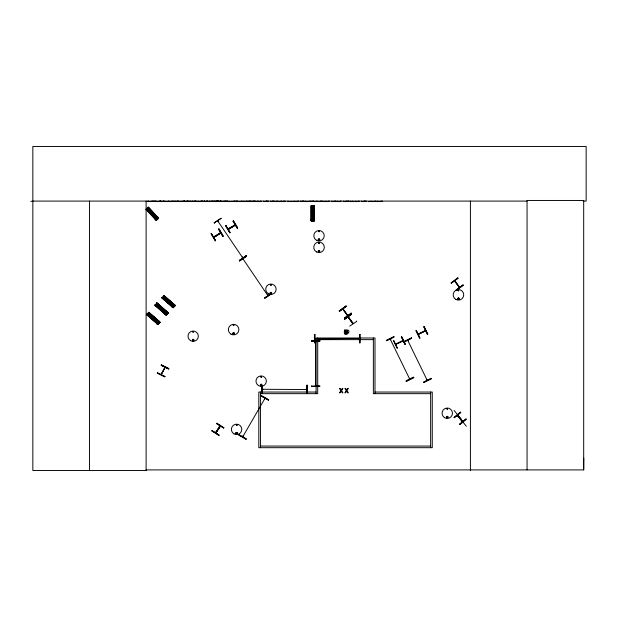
<?xml version="1.0" encoding="UTF-8"?>
<svg xmlns="http://www.w3.org/2000/svg" width="617" height="617" viewBox="0 0 617 617"><rect width="100%" height="100%" fill="white"/><g stroke="black" fill="none" stroke-linecap="round" stroke-linejoin="round"><path stroke-width="0.93" d="M408.338 340.707C406.881 340.129 408.855 341.432 408.014 340.052M407.744 340.353L427.149 380.234L427.149 379.393L427.589 380.188M583.266 201.088L586.15 201.088L586.15 146.46L32.84 146.46L32.84 470.54L146.198 470.54L146.121 469.907L583.69 469.907L583.775 458.192M167.199 313.806L166.544 313.621M395.605 344.124L395.728 344.386M418.064 334.136L419.136 334.036M242.466 436.736L242.928 435.934L242.766 436.882M315.842 341.124L315.85 342.049L315.549 341.124M315.557 385.818L315.549 384.892L315.842 385.818M193.723 340.237C192.72 338.193 192.489 341.656 193.607 340.337M233.18 325.151C233.974 326.794 234.198 324.018 233.257 325.066M233.365 325.275L233.797 325.09L233.619 325.491M233.072 333.357C234.892 335.633 233.804 331.784 233.365 333.072M270.493 284.784C271.287 286.427 271.511 283.643 270.57 284.699M260.945 376.786L261.384 376.655L261.053 376.979M260.667 385.016C262.48 383.288 260.806 387.183 260.76 384.615M318.58 231.282C319.336 233.064 319.668 229.871 318.603 231.406M318.58 242.99C320.231 241.648 318.519 244.694 318.827 242.635M319.282 243.059L318.788 243.059L319.228 242.882M457.991 290.514C459.187 289.126 458.686 291.872 458.053 290.615M458.238 290.453L458.632 290.692L458.392 290.298M457.883 298.744C459.75 296.978 458.123 300.888 458.099 298.397M446.708 417.123C448.204 415.241 447.541 419.151 446.793 416.992M213.567 237.152L214.138 236.473M214.022 236.442L214.238 236.805M220.662 232.971L213.868 237.391L220.616 233.01M235.409 225.112L228.251 229.154L228.043 228.73L228.737 228.421M346.122 333.45L347.841 332.247L346.638 330.527L344.918 331.73L346.122 333.45L346.422 331.753L346.338 332.224M346.422 331.753L346.638 330.527M457.66 415.033L457.976 415.943L457.752 415.148M462.118 421.164L462.411 420.817L462.881 421.511L457.667 415.11M315.889 341.872L315.842 341.209M315.503 385.062L315.889 385.64M173.701 306.356L173.763 305.909M395.682 344.085L402.916 340.468M425.568 330.473L424.889 331.229M425.738 330.812L418.311 334.337L425.576 330.889M343.168 309.587L343.507 309.341L342.79 309.14M347.163 315.056L347.533 314.871M347.533 315.588L347.494 314.894M352.4 322.861C352.885 324.797 353.533 322.182 352.299 322.946M218.187 221.642L217.986 220.786M243.067 257.752C242.535 256.155 241.879 258.238 243.021 257.605M242.928 258.862L243.63 259.294L242.867 258.693M267.462 295.103C269.058 295.396 266.513 294.371 267.925 295.705L242.913 258.762M242.512 436.566L243.129 436.25M264.408 398.659L264.654 398.975L265.094 398.243M215.541 432.602L219.984 425.738M457.367 415.272L462.503 421.827L457.421 415.372M192.782 331.745C194.409 330.658 192.72 333.496 192.882 331.56M236.805 425.159L236.404 424.851L236.689 425.221M236.982 425.136C235.355 426.224 237.044 423.385 236.874 425.321M318.796 231.275L319.274 231.406L318.804 231.46M319.375 231.614L319.375 231.198M319.529 251.512C318.796 249.044 318.249 253.248 319.521 251.096M447.086 408.778L447.533 408.886L447.086 408.994M390.461 339.697C391.294 338.293 389.366 339.689 390.762 339.481M408.338 340.808L408.122 340.168M409.333 378.406L409.943 378.823M454.536 280.866L459.418 287.545M459.734 287.383L458.955 286.805M342.736 308.994L347.602 315.811M348.011 316.907L348.536 317.709M165.117 367.285L161.114 374.519L165.001 367.323M162.124 373.054L164.253 368.758M164.947 376.517L164.739 376.925L157.273 373.192L157.458 372.807L164.932 376.532M168.85 368.619L168.649 369.035L161.176 365.31L161.369 364.909L168.85 368.619L161.353 364.948M217.747 220.955L218.125 220.909M262.14 389.273L263.073 389.558M314.894 338.525L315.827 338.517L315.071 338.478M358.662 338.525L359.595 338.81M261.315 396.037L261.539 395.628L268.796 399.762L268.565 400.163L261.315 396.037L268.596 400.109M242.843 436.751L243.137 436.15M264.732 398.844L264.816 398.027M264.654 398.898L265.025 398.243L242.759 436.805M245.99 439.273L246.222 438.872L238.964 434.746L238.733 435.147L246.013 439.242M158.592 322.722L159.032 323.123M173.979 306.595L173.616 306.271M220.385 425.992L215.958 432.91L220.462 426.038M216.698 431.352L219.282 427.319M223.871 427.674L223.624 428.067L216.59 423.571L216.837 423.177L223.848 427.712M161.33 373.887L161.847 373.887M157.111 219.274L156.726 218.811M271.11 285.085L270.801 284.684L271.04 285.093M261.593 385.27L261.037 385.502M236.18 432.864C237.136 435.841 237.013 431.699 236.712 432.779M446.955 408.562C447.04 410.39 448.112 408.038 447.171 408.485M262.225 389.273L306.842 389.558M315.827 338.802L314.986 338.81L359.595 338.517M345.42 333.126L346.222 332.17M346.53 331.807L347.332 330.851M146.684 314.616L148.797 312.187L160.119 322.151L158.014 324.573L146.684 314.616L158.06 324.519M154.852 305.299L156.965 302.878L168.294 312.827L166.181 315.256L154.898 305.253M161.855 297.857L163.975 295.427M147.98 315.464L149.815 313.374M156.147 306.148L157.983 304.058M163.15 298.697L164.986 296.607M148.743 316.135L150.579 314.045M156.911 306.826L158.746 304.729M163.914 299.376L165.757 297.286M158.06 307.837L159.896 305.739M149.892 317.146L151.736 315.056M165.071 300.386L166.906 298.296M150.91 318.048L152.754 315.958M159.078 308.731L160.914 306.641M166.089 301.281L167.924 299.191M152.06 319.058L153.903 316.968M160.227 309.742L162.07 307.652M167.238 302.291L169.073 300.201M156.996 323.385L158.831 321.295M165.163 314.076L166.999 311.978M157.019 324.025L159.464 321.233M165.179 314.709L167.631 311.917M172.174 306.626L174.009 304.536M157.104 324.095L159.556 321.31M165.271 314.786L167.716 311.994M172.189 307.258L174.642 304.466M172.274 307.335L174.727 304.543M264.693 398.158L264.4 398.759M147.17 210.289L149.214 208.407M147.864 211.045L149.908 209.155M148.898 212.171L150.941 210.281M149.815 213.166L151.867 211.284M150.856 214.292L152.9 212.41M155.307 219.12L157.358 217.23M155.26 219.745L157.991 217.23M155.337 219.837L158.068 217.315M234.445 224.981L234.506 225.436L235.116 224.634M454.189 417.678L460.66 412.403M459.549 424.257L466.005 418.966L466.298 419.329L459.827 424.596L459.534 424.241L466.043 419.012M454.158 410.529L461.308 419.275M458.925 417.046L466.305 426.231M461.956 421.149L462.603 421.627L457.444 415.287M219.907 232.948L219.984 233.442L220.593 232.64M403.117 340.885L395.906 344.348M418.203 334.021L425.391 330.511M270.686 292.705C271.333 295.219 270.878 291.023 270.801 293.623M261.392 377.18C261.986 375.452 259.865 377.265 261.269 377.188M164.677 368.071L164.361 367.755L164.693 368.148M451.243 283.118L457.968 278.174M454.567 280.99L455.277 281.236L455.084 281.691M458.855 286.828L459.357 286.72M462.997 285.008L456.256 289.936L456.526 290.314L463.259 285.37L462.981 284.992M456.287 289.982L463.02 285.039M339.25 310.983L345.998 306.063M339.427 311.23L346.214 306.364M344.479 318.164L351.227 313.251M344.525 318.889L351.25 313.945L351.52 314.315L344.772 319.236L344.502 318.858M344.741 319.19L351.489 314.269M348.528 317.539L348.358 316.76L353.125 323.37M349.754 326.077L356.711 321.442L356.433 321.064M352.932 323.624L348.042 317.022L352.878 323.717M221.241 218.41L214.161 222.853L214.423 223.231M214.184 222.884L221.071 218.156M239.519 260.289L246.368 255.523L246.63 255.901L239.751 260.629L239.489 260.243M246.438 255.615L239.303 260.621L239.543 260.976L246.43 256.248L246.168 255.87M239.512 260.922L246.36 256.155M270.986 294.17L264.847 298.335L264.6 297.98L270.724 293.785M264.639 298.034L270.786 293.877M402.392 340.723L402.407 341.232M424.851 330.727L425.051 331.144M213.821 237.314L220.84 233.041M235.316 224.958L228.39 229.385L235.362 225.035M219.729 426.679L219.783 426.756M218.935 228.938L218.541 229.169L222.799 236.35L223.2 236.11L218.935 228.938L223.169 236.134M233.056 221.171L233.457 220.932L237.722 228.113L237.321 228.344L233.072 221.164M213.49 236.859L220.67 232.933M220.747 232.887L213.737 237.098M228.012 228.853L235.262 224.881L228.282 229.131M215.225 240.846L215.618 240.615L211.361 233.434L210.96 233.673L215.256 240.831M386.466 340.638L393.947 336.928M411.385 337.885L403.888 341.556L404.096 341.972L411.578 338.263L411.369 337.846M404.042 341.864L411.554 338.209M413.591 377.203L406.109 380.913L406.318 381.329L413.799 377.619L413.591 377.203L406.163 381.021M406.302 381.291L413.783 377.589M423.694 382.139L431.175 378.437L431.376 378.853L423.879 382.525L423.694 382.139L431.183 378.452M397.379 343.546L401.69 341.448M397.495 348.011L397.078 348.212L393.422 340.707L393.839 340.507L397.394 348.057M404.999 344.348L405.415 344.147L401.721 336.658L401.343 336.843L404.999 344.348L401.443 336.797M260.952 376.424L261.454 376.493M458.701 299.176L458.2 299.176M344.98 332.494L346.152 332.069M346.6 331.907L347.772 331.483M396.245 343.715L396.654 344.039M359.418 338.895L358.839 338.856M306.664 389.651L306.842 389.273M312.48 220.763L312.51 220.161M193.237 331.637L193.052 332.077L193.337 331.699M236.473 424.627L236.982 424.92M314.986 338.525L315.649 338.471M358.755 338.525L359.503 338.525M319.868 340.669L311.523 340.684L311.523 341.147L319.868 341.093L319.868 340.63M311.523 341.031L319.868 340.977M307.32 391.733L307.274 385.239L306.811 385.239L306.865 393.592L307.328 393.584M319.876 385.91L311.531 386.311L311.523 385.849M311.531 386.273L319.876 386.219M306.749 389.273L306.001 389.204L306.086 389.612M306.001 389.566L306.757 389.566M261.708 393.592L262.171 393.592L262.125 386.049M30.85 201.319L32.84 201.312M32.84 201.088L527.057 201.088M211.376 201.558L211.376 201.088L211.438 201.558L195.489 201.558L195.489 201.088M217.153 201.558L220.246 201.558L220.246 201.088M230.496 201.558L224.465 201.558L224.465 201.088M230.835 201.558L233.689 201.558M240.9 201.558L237.56 201.558L237.591 201.088M244.324 201.558L254.883 201.558L254.883 201.088M255.091 201.558L257.952 201.558L257.952 201.088M258.284 201.558L261.06 201.558L261.06 201.088M263.528 201.558L266.158 201.558L266.158 201.088M273.053 201.558L270.662 201.558L270.693 201.088M273.547 201.558L274.179 201.088M274.735 201.558L277.503 201.558L277.503 201.088M278.082 201.558L280.943 201.558L280.882 201.088M283.697 201.558L281.298 201.558L281.329 201.088M290.769 201.558L287.985 201.558L287.985 201.088M291.077 201.558L294.425 201.558L294.378 201.088M294.725 201.558L298.065 201.558L298.065 201.088M302.654 201.558L300.263 201.558L300.263 201.088M306.325 201.558L309.279 201.558M314.392 201.558L317.161 201.558L317.161 201.088M317.74 201.558L320.601 201.558L320.539 201.088M323.123 201.558L325.977 201.558L325.977 201.088L325.884 201.558M326.316 201.558L329.085 201.558L329.085 201.088M331.56 201.558L334.19 201.558L334.19 201.088M338.124 201.558L340.9 201.558L340.9 201.088M343.368 201.558L346.006 201.558L346.006 201.088M353.04 201.558L355.893 201.558L355.893 201.088M356.233 201.558L359.009 201.558L359.009 201.088M361.477 201.558L364.107 201.558L364.107 201.088M368.588 201.558L371.11 201.558L371.072 201.088M371.38 201.558L374.334 201.558M378.059 201.558L380.92 201.558L380.92 201.088M311.045 205.885L314.269 205.87L314.269 220.955L311.045 220.963L311.061 205.885M311.261 207.42L314.045 207.42M311.261 208.438L314.045 208.438M311.261 209.965L314.045 209.965M311.261 211.33L314.045 211.33M311.261 212.857L314.045 212.857M311.261 219.421L314.045 219.421M310.798 219.853L314.516 219.853M312.433 220.146L312.873 220.122M317.709 339.635L373.362 339.635M316.089 392.042L258.808 392.042L258.808 447.695L432.262 447.695L432.262 392.042L374.989 392.042M260.428 393.661L317.709 393.661L317.709 338.008M430.643 393.661L373.362 393.661L373.362 338.008M260.428 446.076L430.643 446.076M267.84 295.628L267.446 295.011M318.873 240.183C321.071 239.226 317.123 238.864 319.02 240.136M458.454 298.25L458.948 298.744M344.918 331.73L346.145 331.946M346.607 332.031L347.841 332.247M390.422 338.903L390.762 339.574M427.226 380.265L426.925 379.602M161.214 365.225L168.672 368.981M157.412 372.915L164.893 376.617M238.933 434.792L246.16 438.972M216.621 423.524L223.686 427.967M216.351 432.131L215.819 432.093L216.197 432.262M215.803 432.818L220.192 426.008M212.024 430.705L219.089 435.147M315.526 341.934L315.557 341.209L315.511 385.648M345.242 331.036L346.199 331.838M346.561 332.139L347.518 332.941M163.96 295.435L175.259 305.43L173.184 307.806L161.87 297.841L173.23 307.752M163.844 295.574L175.174 305.523L163.806 295.612M163.69 295.744L175.012 305.708M174.935 305.801L163.613 295.836L174.896 305.839M163.466 295.998L174.819 305.932M163.335 296.152L174.704 306.063M174.518 306.271L173.955 306.911M163.212 297.741L173.115 306.456M163.166 297.787L173.076 306.502M162.379 297.263L173.685 307.235M173.593 307.351L162.101 297.579M162.001 297.687L173.346 307.621M156.919 302.924L168.248 312.881M156.818 303.04L168.148 312.989M156.726 303.155L168.048 313.104L156.679 303.202M156.61 303.279L167.893 313.289M156.479 303.425L167.793 313.405M156.363 303.556L167.693 313.513L157.026 304.235M167.516 313.721L166.952 314.354M156.163 305.238L166.112 313.906M155.368 304.713L166.683 314.685L155.337 304.752M155.214 304.883L166.582 314.793M155.137 304.975L166.42 314.978M148.558 312.464L159.842 322.467M148.442 312.595L159.726 322.598M148.905 313.498L159.479 322.876M159.348 323.03L158.785 323.67M158.662 323.832L147.324 313.891L158.615 323.886M147.17 314.068L158.515 324.002M147.085 314.161L158.384 324.149M147.039 314.207L158.291 324.249M146.931 314.338L158.26 324.295M146.831 314.454L158.176 324.388M148.281 207.165L158.507 218.248M158.392 218.356L148.165 207.273L145.974 209.317L156.209 220.385L158.554 218.202L148.327 207.119L147.61 207.79L157.204 218.171L147.656 207.736M148.057 207.374L158.237 218.503M147.926 207.489L158.145 218.58M147.879 207.536L158.106 218.619M147.764 207.644L158.014 218.703M157.682 219.012L157.057 219.583M147.332 209.34L156.919 219.737M147.316 209.356L156.865 219.783M146.53 208.801L156.733 219.899M147.062 209.595L156.649 219.984M147.008 209.641L156.602 220.022M146.885 209.757L156.517 220.099M156.379 220.23L146.129 209.171L156.34 220.269M454.845 280.72L459.665 287.213M459.503 287.553L454.629 280.99M343.044 308.855L347.857 315.457M342.805 309.024L347.618 315.626M352.893 323.539L348.096 317.03M218.04 220.863L218.464 221.48M218.225 221.642L217.801 221.025L242.759 257.891L242.342 257.366M242.574 257.104L242.998 257.729M233.427 220.955L237.684 228.128M233.157 221.11L237.368 228.321M225.783 225.49L230.041 232.671M218.642 229.115L222.853 236.319M211.261 233.496L215.526 240.669M427.188 379.47L427.527 380.049M390.499 339.705L390.168 339.026L409.68 379.046M409.611 378.244L409.943 378.915M423.848 326.825L427.566 334.306M416.244 330.535L419.853 338.07M345.867 330.596L346.299 331.761M346.461 332.208L346.885 333.381M315.881 385.062L315.842 385.733M359.68 334.491L359.734 342.836M314.755 334.491L314.809 342.844M307.235 385.239L307.281 391.733M306.927 385.239L306.973 391.733M262.009 386.173L262.04 391.741M261.662 386.173L261.693 391.741M583.69 469.907L583.69 200.456L527.057 200.456L527.057 469.907M470.416 201.088L470.416 470.54M430.643 392.042L430.643 447.695M382.347 201.088L382.347 201.558L381.638 201.558L381.638 201.088M377.504 201.088L377.504 201.558L374.905 201.558L374.905 201.088M375.46 201.088L375.46 201.558M374.989 393.661L374.989 338.008L316.089 338.008L316.089 393.661M366.506 201.088L366.506 201.558L364.547 201.558L364.547 201.088M365.48 201.088L365.48 201.558M364.925 201.088L364.925 201.558M361.747 201.088L361.747 201.558M358.446 201.088L358.446 201.558M352.484 201.088L352.484 201.558L348.173 201.558L348.173 201.088M350.502 201.088L350.502 201.558M348.728 201.088L348.728 201.558M347.356 201.088L346.762 201.558L346.8 201.088M343.638 201.088L343.638 201.558M340.345 201.088L340.345 201.558M337.576 201.088L337.576 201.558L334.969 201.558L334.969 201.088M335.532 201.088L335.532 201.558M331.83 201.088L331.83 201.558M328.529 201.088L328.529 201.558M322.915 201.088L322.915 201.558L321.164 201.558L321.164 201.088M321.719 201.088L321.719 201.558M316.606 201.088L316.606 201.558M314.2 205.87L314.2 220.955M314.045 205.87L314.045 220.955M313.899 205.87L313.899 220.955M313.798 201.088L313.798 201.558L313.243 201.088M313.845 205.87L313.829 220.955M313.714 205.87L313.66 220.014M313.505 205.87L313.529 220.955M313.081 220.955L312.233 220.955M312.426 201.088L312.426 201.558L309.827 201.558L309.827 201.088M312.025 205.885L311.955 220.022M311.87 201.088L311.87 201.558M311.832 220.963L311.809 205.885L311.778 220.963M311.6 205.885L311.593 220.022M311.485 205.885L311.477 220.955M311.292 220.963L311.292 205.885L311.238 220.963M310.382 201.088L310.382 201.558M305.777 201.088L305.777 201.558L303.171 201.558L303.171 201.088M303.734 201.088L303.734 201.558M302.507 201.088L302.538 201.558M302.045 201.088L302.045 201.558M298.019 201.088L298.026 201.558M285.077 201.088L285.077 201.558L284.375 201.558L284.375 201.088M283.542 201.088L283.573 201.558M276.948 201.088L276.948 201.558M273.547 201.088L273.586 201.558M272.938 201.088L272.907 201.558M272.444 201.088L272.444 201.558M268.557 201.088L268.557 201.558L266.606 201.558L266.606 201.088M267.531 201.088L267.531 201.558M266.976 201.088L266.976 201.558M263.798 201.088L263.798 201.558M260.505 201.088L260.505 201.558M260.428 392.042L260.428 447.695M257.883 201.088L257.852 201.558M255.654 201.088L255.654 201.558M254.25 201.088L254.25 201.558M253.587 201.088L253.618 201.558M253.433 201.088L253.433 201.558M251.975 201.088L251.975 201.558M250.834 201.088L250.834 201.558M250.178 201.088L250.178 201.558M249.839 201.088L249.839 201.558M249.206 201.088L249.206 201.558M248.134 201.088L248.134 201.558M247.078 201.088L247.078 201.558M246.407 201.088L246.368 201.558M244.124 201.088L244.07 201.558L241.471 201.558L241.471 201.088M242.026 201.088L242.026 201.558M236.959 201.088L236.959 201.558L233.912 201.558L233.912 201.088M236.404 201.088L236.404 201.558M235.871 201.088L235.871 201.558M234.846 201.088L234.846 201.558M234.29 201.088L234.29 201.558M227.681 201.088L227.681 201.558M227.457 201.088L227.457 201.558M226.686 201.088L226.686 201.558M225.999 201.088L225.999 201.558M225.621 201.088L225.621 201.558M225.02 201.088L225.02 201.558M223.261 201.088L223.261 201.558L220.547 201.558L220.547 201.088M221.218 201.088L221.218 201.558M221.071 201.088L221.071 201.558M220.662 201.088L220.662 201.558M219.22 201.088L219.22 201.558M218.665 201.088L218.665 201.558M218.287 201.088L218.287 201.558M217.855 201.088L217.855 201.558M217.816 201.088L217.816 201.558M217.215 201.088L217.253 201.558M216.822 201.088L216.822 201.558L212.001 201.558L212.001 201.088M216.752 201.088L216.76 201.558M216.274 201.088L216.197 201.558M215.642 201.088L215.642 201.558M214.839 201.088L214.839 201.558M214.377 201.088L214.377 201.558M213.59 201.088L213.59 201.558M213.012 201.088L213.012 201.558M212.425 201.088L212.425 201.558M210.042 201.088L210.042 201.558M209.487 201.088L209.487 201.558M207.582 201.088L207.582 201.558M207.374 201.088L207.374 201.558M206.818 201.088L206.818 201.558M206.71 201.088L206.71 201.558M204.667 201.088L204.667 201.558M204.266 201.088L204.296 201.558M204.111 201.088L204.111 201.558M202.654 201.088L202.654 201.558M202.052 201.088L202.021 201.558M201.921 201.088L201.921 201.558M200.864 201.088L200.864 201.558M198.096 201.088L198.096 201.558M196.052 201.088L196.052 201.558M195.211 201.088L195.211 201.558L148.095 201.558L148.095 201.088M194.687 201.088L194.687 201.558M194.131 201.088L194.131 201.558M192.643 201.088L192.643 201.558M192.088 201.088L192.088 201.558M190.267 201.088L190.267 201.558M189.689 201.088L189.689 201.558M188.787 201.088L188.787 201.558M187.884 201.088L187.884 201.558M187.283 201.088L187.283 201.558M187.19 201.088L187.19 201.558M186.889 201.088L186.889 201.558M184.845 201.088L184.845 201.558M184.522 201.088L184.522 201.558M184.29 201.088L184.29 201.558M183.966 201.088L183.966 201.558M183.504 201.088L183.504 201.558M182.956 201.088L182.956 201.558M181.143 201.088L181.143 201.558M178.305 201.088L178.305 201.558M177.997 201.088L177.997 201.558M177.75 201.088L177.75 201.558M176.971 201.088L176.971 201.558M175.081 201.088L175.081 201.558M174.989 201.088L174.989 201.558M173.215 201.088L173.215 201.558M172.66 201.088L172.66 201.558M171.919 201.088L171.919 201.558M168.865 201.088L168.865 201.558M168.811 201.088L168.811 201.558M164.855 201.088L164.855 201.558M163.837 201.088L163.837 201.558M163.274 201.088L163.274 201.558M163.158 201.088L163.189 201.558M160.914 201.088L160.944 201.558M160.405 201.088L160.405 201.558M160.281 201.088L160.281 201.558M159.872 201.088L159.872 201.558M159.749 201.088L159.749 201.558M156.055 201.088L156.055 201.558M155.499 201.088L155.499 201.558M154.944 201.088L154.944 201.558M154.142 201.088L154.142 201.558M153.679 201.088L153.679 201.558M152.893 201.088L152.893 201.558M152.314 201.088L152.314 201.558M151.736 201.088L151.643 201.558M148.327 201.088L148.373 201.558M146.113 201.088L146.113 470.54M89.48 201.088L89.48 470.54M151.797 317.385C152.708 319.699 153.525 315.603 151.797 317.385M159.965 308.068C160.875 310.382 161.693 306.287 159.965 308.068M166.976 300.626C167.878 302.932 168.696 298.844 166.976 300.626M192.45 339.898C193.376 342.767 194.687 337.869 192.45 339.898M232.894 333.311C233.812 336.18 235.123 331.29 232.894 333.311M235.856 433.072C236.774 435.941 238.085 431.044 235.856 433.072M270.207 292.944C271.125 295.813 272.436 290.916 270.207 292.944M260.436 384.823C261.353 387.692 262.672 382.802 260.436 384.823M312.055 211.932C312.811 214.292 313.891 210.266 312.055 211.932M318.295 239.442C319.213 242.311 320.524 237.422 318.295 239.442M318.31 251.034C319.228 253.903 320.539 249.006 318.31 251.034M457.721 298.551C458.647 301.42 459.958 296.522 457.721 298.551M446.554 416.93C447.472 419.799 448.783 414.902 446.554 416.93M150.772 212.603C151.435 214.994 152.669 211.014 150.772 212.603M342.281 388.425L341.209 390.152L340.16 388.425L339.489 388.425L340.846 390.623L339.45 392.828L340.083 392.828L341.17 391.062L342.25 392.828L342.921 392.828L341.54 390.592L342.921 388.425L342.281 388.425M347.695 388.425L346.631 390.152L345.574 388.425L344.903 388.425L346.268 390.623L344.864 392.828L345.497 392.828L346.592 391.062L347.664 392.828L348.335 392.828L346.955 390.592L348.335 388.425L347.695 388.425M212.094 430.604L211.839 430.998L218.873 435.494L219.12 435.101L212.094 430.604M344.594 330.064C342.211 340.815 355.539 328.506 344.594 330.064M460.467 412.164L453.973 417.408L454.266 417.771L460.737 412.495L460.444 412.133M457.768 277.897L451.035 282.833L451.312 283.211L458.038 278.267L457.768 277.897M345.975 306.032L339.227 310.945L339.497 311.323L346.245 306.41L345.975 306.032M351.158 313.158L344.425 318.087L344.687 318.449L351.435 313.529L351.158 313.158M225.884 225.429L225.483 225.668L229.748 232.848L230.141 232.609L225.884 225.429M393.808 336.651L386.311 340.322L386.52 340.738L393.993 337.036L393.793 336.62M416.298 330.511L415.881 330.712L419.537 338.216L419.953 338.016L416.298 330.511M424.218 326.648L423.802 326.856L427.458 334.352L427.874 334.152L424.218 326.648M314.871 334.491L314.408 334.499L314.462 342.844L314.925 342.844L314.847 334.491M360.027 334.491L359.564 334.491L359.618 342.836L360.081 342.836L360.027 334.491M166.343 315.071L155.014 305.114L166.32 315.094M159.988 322.305L148.674 312.333L159.965 322.329M159.641 322.691L148.311 312.742L159.626 322.714M313.359 220.014L313.359 205.87L313.289 220.014M201.42 201.558L201.42 201.088L201.366 201.558M444.672 417.732A5.206 5.206 0 0 0 452.485 413.22A5.206 5.206 0 0 0 444.672 408.709A5.206 5.206 0 0 0 444.672 417.732M446.87 417.817A0.81 0.81 0 0 0 448.089 417.123A0.81 0.81 0 0 0 446.87 416.421A0.81 0.81 0 0 0 446.87 417.817M455.809 299.415A5.283 5.283 0 0 0 463.729 294.841A5.283 5.283 0 0 0 455.809 290.268A5.283 5.283 0 0 0 455.809 299.415M458.045 299.446A0.81 0.81 0 0 0 459.256 298.744A0.81 0.81 0 0 0 458.045 298.05A0.81 0.81 0 0 0 458.045 299.446M268.326 293.754A5.214 5.214 0 0 0 276.146 289.234A5.214 5.214 0 0 0 268.326 284.722A5.214 5.214 0 0 0 268.326 293.754M270.362 293.707A0.81 0.81 0 0 0 271.711 293.345A0.81 0.81 0 0 0 270.724 292.358A0.81 0.81 0 0 0 270.362 293.707M190.591 340.669A5.175 5.175 0 0 0 198.35 336.188A5.175 5.175 0 0 0 190.591 331.707A5.175 5.175 0 0 0 190.591 340.669M192.774 340.792A0.81 0.81 0 0 0 193.985 340.09A0.81 0.81 0 0 0 192.774 339.389A0.81 0.81 0 0 0 192.774 340.792M230.974 334.175A5.283 5.283 0 0 0 238.895 329.601A5.283 5.283 0 0 0 230.974 325.036A5.283 5.283 0 0 0 230.974 334.175M233.049 334.075A0.81 0.81 0 0 0 234.398 333.72A0.81 0.81 0 0 0 233.411 332.725A0.81 0.81 0 0 0 233.049 334.075M316.413 240.244A5.206 5.206 0 0 0 324.226 235.74A5.206 5.206 0 0 0 316.413 231.228A5.206 5.206 0 0 0 316.413 240.244M318.611 240.337A0.81 0.81 0 0 0 319.83 239.643A0.81 0.81 0 0 0 318.611 238.941A0.81 0.81 0 0 0 318.611 240.337M316.398 251.898A5.283 5.283 0 0 0 324.318 247.324A5.283 5.283 0 0 0 316.398 242.751A5.283 5.283 0 0 0 316.398 251.898M318.634 251.929A0.81 0.81 0 0 0 319.845 251.227A0.81 0.81 0 0 0 318.634 250.525A0.81 0.81 0 0 0 318.634 251.929M258.562 385.625A5.206 5.206 0 0 0 266.367 381.113A5.206 5.206 0 0 0 258.562 376.609A5.206 5.206 0 0 0 258.562 385.625M260.76 385.718A0.81 0.81 0 0 0 261.97 385.016A0.81 0.81 0 0 0 260.76 384.322A0.81 0.81 0 0 0 260.76 385.718M233.974 433.874A5.206 5.206 0 0 0 241.787 429.363A5.206 5.206 0 0 0 233.974 424.851A5.206 5.206 0 0 0 233.974 433.874M236.18 433.967A0.81 0.81 0 0 0 237.391 433.265A0.81 0.81 0 0 0 236.18 432.563A0.81 0.81 0 0 0 236.18 433.967"/></g></svg>
